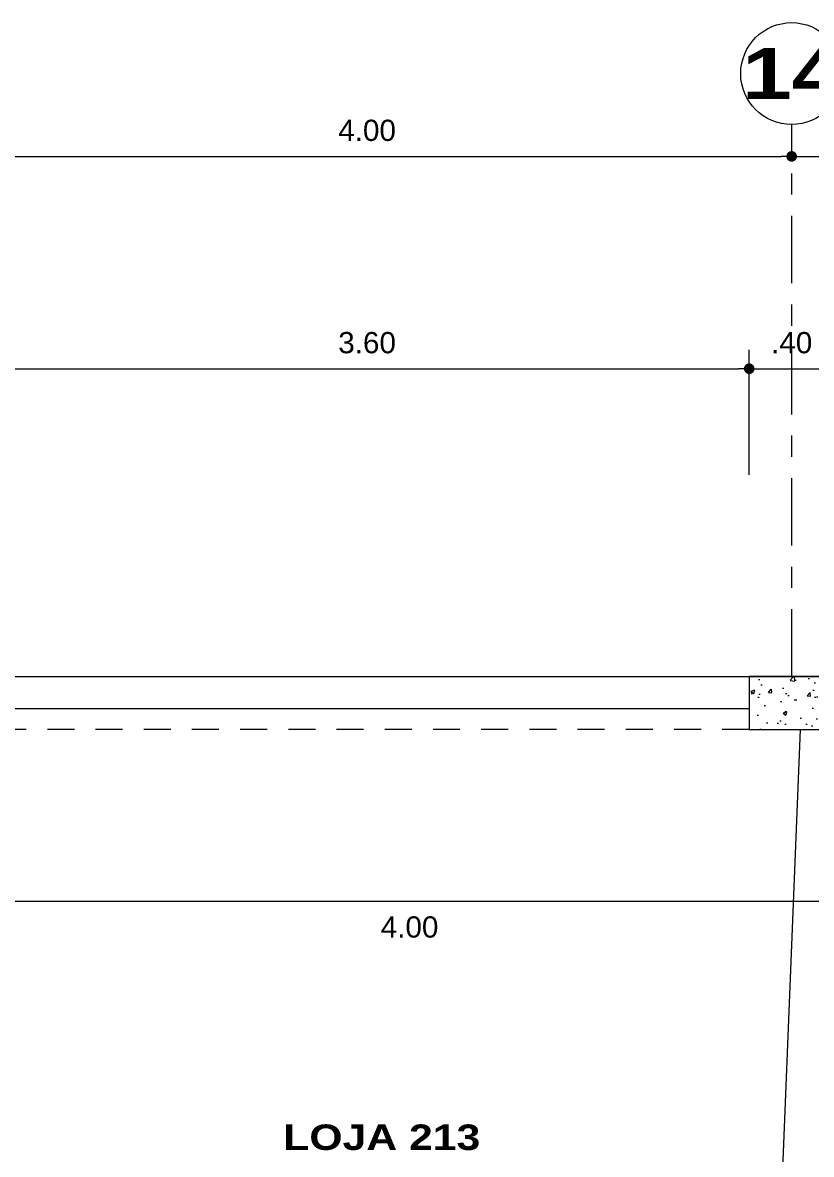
# Model space of a CAD drawing. Header units: millimetres. Extents: x 2178 to 2304, y 1220 to 1359.
# Drawn here: x 2209.6 to 2213.31, y 1295.42 to 1300.75 of the extents above; entities that cross this region are included whole.
import ezdxf
from ezdxf.enums import TextEntityAlignment as Align

# ---------------------------------------------------------------- set-up
doc = ezdxf.new("R2010")
doc.units = ezdxf.units.MM
doc.linetypes.add('CENTER', pattern=[50.800000000000004, 31.75, -6.35, 6.35, -6.35])
doc.linetypes.add('HIDDEN', pattern=[9.524999999999999, 6.35, -3.175])
doc.layers.get('0').update_dxf_attribs({"lineweight": 0})
for name, color, linetype, lineweight in [('COTAS', 40, 'Continuous', 20), ('Ejes22', 50, 'CENTER', 9), ('PLUMA 7', 10, 'Continuous', 0), ('PROY', 13, 'HIDDEN', 13), ('TEXTO', 5, 'Continuous', 18)]:
    doc.layers.add(name, color=color, linetype=linetype, lineweight=lineweight)
doc.styles.add('ARIAL', font='arial.ttf')
doc.styles.add('ARIAL-N', font='arialbd.ttf')
doc.styles.add('ARIALCH', font='arialbd.ttf', dxfattribs={"width": 1.25})
doc.dimstyles.new('RPM 50', dxfattribs={"dimtxt": 0.1, "dimasz": 0.05, "dimexe": 0.08849999999999973, "dimexo": 0.1535, "dimgap": 0.07099999999999997, "dimtad": 2, "dimtih": 1, "dimtoh": 1, "dimzin": 4, "dimdsep": 46, "dimtxsty": 'ARIAL', "dimblk": 'DOT', "dimcen": 0.4, "dimdle": 0.25, "dimclrd": 8, "dimclre": 8, "dimclrt": 9, "dimadec": 0, "dimazin": 0, "dimtfac": 1, "dimtix": 1, "dimtmove": 0, "dimatfit": 3, "dimldrblk": 'DOT', "dimfxl": 0.5, "dimfxlon": 1, "dimlwd": 0, "dimlwe": 0, "dimarcsym": 0})

# ---------------------------------------------------------------- blocks, each defined once
blk = doc.blocks.new('_DOT')
at = {"color": 0, "linetype": 'ByBlock'}
blk.add_line((-0.5, 0), (-1, 0), dxfattribs=at)
at = {"color": 0, "linetype": 'ByBlock', "const_width": 0.5}
blk.add_lwpolyline([(-0.25, 0, 1), (0.25, 0, 1)], format="xyb", close=True, dxfattribs=at)
blk = doc.blocks.new('*D1201')
at = {"color": 8, "lineweight": 0, "transparency": 16777216}
for p, q in [((2209.219248934216, 1300.121513211598), (2209.219248934216, 1300.210013211598)), ((2213.218216094101, 1300.121513211598), (2213.218216094101, 1300.210013211598)), ((2209.269248934216, 1300.121513211598), (2213.168216094101, 1300.121513211598))]:
    blk.add_line(p, q, dxfattribs=at)
at = {"layer": 'Defpoints', "color": 0, "transparency": 16777216}
for p in [(2209.219248934216, 1300.121513211598), (2213.218216094101, 1300.121513211598), (2213.218216094101, 1300.121513211598)]:
    blk.add_point(p, dxfattribs=at)
at = {"color": 8, "lineweight": 0, "transparency": 16777216, "xscale": 0.05, "yscale": 0.05, "zscale": 0.05, "rotation": 180}
blk.add_blockref('_DOT', (2209.219248934216, 1300.121513211598), dxfattribs=at)
at = {"color": 8, "lineweight": 0, "transparency": 16777216, "xscale": 0.05, "yscale": 0.05, "zscale": 0.05}
blk.add_blockref('_DOT', (2213.218216094101, 1300.121513211598), dxfattribs=at)
at = {"color": 9, "transparency": 16777216, "insert": (2211.218732514159, 1300.243570510371), "char_height": 0.1, "attachment_point": 5, "style": 'ARIAL'}
blk.add_mtext('4.00', dxfattribs=at)
blk = doc.blocks.new('*D1202')
at = {"color": 8, "lineweight": 0, "transparency": 16777216}
for p, q in [((2213.218216094101, 1300.121513211599), (2213.218216094101, 1300.210013211599)), ((2218.369248934216, 1300.03270551929), (2218.369248934216, 1300.210013211599)), ((2213.268216094101, 1300.121513211599), (2218.319248934215, 1300.121513211599))]:
    blk.add_line(p, q, dxfattribs=at)
at = {"layer": 'Defpoints', "color": 0, "transparency": 16777216}
for p in [(2213.218216094101, 1300.121513211598), (2218.369248934216, 1300.121513211599), (2218.369248934216, 1299.87920551929)]:
    blk.add_point(p, dxfattribs=at)
at = {"color": 8, "lineweight": 0, "transparency": 16777216, "xscale": 0.05, "yscale": 0.05, "zscale": 0.05, "rotation": 180}
blk.add_blockref('_DOT', (2213.218216094101, 1300.121513211599), dxfattribs=at)
at = {"color": 8, "lineweight": 0, "transparency": 16777216, "xscale": 0.05, "yscale": 0.05, "zscale": 0.05}
blk.add_blockref('_DOT', (2218.369248934216, 1300.121513211599), dxfattribs=at)
at = {"color": 9, "transparency": 16777216, "insert": (2215.793732514158, 1300.243570510371), "char_height": 0.1, "attachment_point": 5, "style": 'ARIAL'}
blk.add_mtext('5.15', dxfattribs=at)
blk = doc.blocks.new('*D1158')
at = {"color": 8, "lineweight": 0, "transparency": 16777216}
for p, q in [((2209.419248934216, 1298.621513211598), (2209.419248934216, 1299.210013211598)), ((2213.018216094101, 1298.621513211598), (2213.018216094101, 1299.210013211598)), ((2209.469248934216, 1299.121513211598), (2212.968216094101, 1299.121513211598))]:
    blk.add_line(p, q, dxfattribs=at)
at = {"layer": 'Defpoints', "color": 0, "transparency": 16777216}
for p in [(2213.018216094101, 1299.121513211598), (2213.018216094101, 1297.671513211598), (2209.419248934216, 1297.521513211598)]:
    blk.add_point(p, dxfattribs=at)
at = {"color": 8, "lineweight": 0, "transparency": 16777216, "xscale": 0.05, "yscale": 0.05, "zscale": 0.05, "rotation": 180}
blk.add_blockref('_DOT', (2209.419248934216, 1299.121513211598), dxfattribs=at)
at = {"color": 8, "lineweight": 0, "transparency": 16777216, "xscale": 0.05, "yscale": 0.05, "zscale": 0.05}
blk.add_blockref('_DOT', (2213.018216094101, 1299.121513211598), dxfattribs=at)
at = {"color": 9, "transparency": 16777216, "insert": (2211.218732514159, 1299.243604616782), "char_height": 0.1, "attachment_point": 5, "style": 'ARIAL'}
blk.add_mtext('3.60', dxfattribs=at)
blk = doc.blocks.new('*D1159')
at = {"color": 8, "lineweight": 0, "transparency": 16777216}
for p, q in [((2213.018216094101, 1298.621513211598), (2213.018216094101, 1299.210013211598)), ((2213.418216094101, 1298.621513211598), (2213.418216094101, 1299.210013211598)), ((2213.068216094101, 1299.121513211598), (2213.368216094101, 1299.121513211598))]:
    blk.add_line(p, q, dxfattribs=at)
at = {"layer": 'Defpoints', "color": 0, "transparency": 16777216}
for p in [(2213.418216094101, 1299.121513211598), (2213.018216094101, 1297.671513211598), (2213.418216094101, 1297.671513211598)]:
    blk.add_point(p, dxfattribs=at)
at = {"color": 8, "lineweight": 0, "transparency": 16777216, "xscale": 0.05, "yscale": 0.05, "zscale": 0.05, "rotation": 180}
blk.add_blockref('_DOT', (2213.018216094101, 1299.121513211598), dxfattribs=at)
at = {"color": 8, "lineweight": 0, "transparency": 16777216, "xscale": 0.05, "yscale": 0.05, "zscale": 0.05}
blk.add_blockref('_DOT', (2213.418216094101, 1299.121513211598), dxfattribs=at)
at = {"color": 9, "transparency": 16777216, "insert": (2213.218216094101, 1299.24357051037), "char_height": 0.1, "attachment_point": 5, "style": 'ARIAL'}
blk.add_mtext('.40', dxfattribs=at)
blk = doc.blocks.new('*D1265')
at = {"color": 8, "lineweight": 0, "transparency": 16777216}
for p, q in [((2213.418216094101, 1297.11353020658), (2213.418216094101, 1296.52503020658)), ((2209.419248934216, 1296.61353020658), (2209.419248934216, 1296.702030206581)), ((2209.469248934216, 1296.61353020658), (2213.368216094101, 1296.61353020658))]:
    blk.add_line(p, q, dxfattribs=at)
at = {"layer": 'Defpoints', "color": 0, "transparency": 16777216}
for p in [(2213.418216094101, 1297.671513211598), (2209.419248934216, 1296.61353020658), (2213.418216094101, 1296.61353020658)]:
    blk.add_point(p, dxfattribs=at)
at = {"color": 8, "lineweight": 0, "transparency": 16777216, "xscale": 0.05, "yscale": 0.05, "zscale": 0.05, "rotation": 180}
blk.add_blockref('_DOT', (2209.419248934216, 1296.61353020658), dxfattribs=at)
at = {"color": 8, "lineweight": 0, "transparency": 16777216, "xscale": 0.05, "yscale": 0.05, "zscale": 0.05}
blk.add_blockref('_DOT', (2213.418216094101, 1296.61353020658), dxfattribs=at)
at = {"color": 9, "transparency": 16777216, "insert": (2211.418732514158, 1296.491472907808), "char_height": 0.1, "attachment_point": 5, "style": 'ARIAL'}
blk.add_mtext('4.00', dxfattribs=at)
blk = doc.blocks.new('*D1305')
at = {"color": 8, "lineweight": 0, "transparency": 16777216}
for p, q in [((2214.999198699295, 1297.671513211598), (2215.087698699295, 1297.671513211598)), ((2214.999198699295, 1297.621513211599), (2214.999198699295, 1297.471513211598)), ((2214.499198699295, 1297.421513211598), (2215.087698699295, 1297.421513211598))]:
    blk.add_line(p, q, dxfattribs=at)
at = {"layer": 'Defpoints', "color": 0, "transparency": 16777216}
for p in [(2214.999198699292, 1297.671513211598), (2213.018216094102, 1297.421513211598), (2214.999198699295, 1297.421513211598)]:
    blk.add_point(p, dxfattribs=at)
at = {"color": 8, "lineweight": 0, "transparency": 16777216, "xscale": 0.05, "yscale": 0.05, "zscale": 0.05}
for p, rotation in [((2214.999198699295, 1297.671513211598), 90), ((2214.999198699295, 1297.421513211598), 270)]:
    blk.add_blockref('_DOT', p, dxfattribs=dict(at, rotation=rotation))
at = {"color": 9, "transparency": 16777216, "insert": (2215.158159135858, 1297.546513211598), "char_height": 0.1, "attachment_point": 5, "style": 'ARIAL'}
blk.add_mtext('.25', dxfattribs=at)
blk = doc.blocks.new('*D1306')
at = {"color": 8, "lineweight": 0, "transparency": 16777216}
for p, q in [((2214.499198699295, 1297.421513211598), (2215.087698699295, 1297.421513211598)), ((2214.999198699295, 1297.371513211599), (2214.999198699295, 1294.271513211598)), ((2214.499198699295, 1294.221513211598), (2215.087698699295, 1294.221513211598))]:
    blk.add_line(p, q, dxfattribs=at)
at = {"layer": 'Defpoints', "color": 0, "transparency": 16777216}
for p in [(2213.018216094102, 1297.421513211598), (2212.869248934217, 1294.221513211598), (2214.999198699295, 1294.221513211598)]:
    blk.add_point(p, dxfattribs=at)
at = {"color": 8, "lineweight": 0, "transparency": 16777216, "xscale": 0.05, "yscale": 0.05, "zscale": 0.05}
for p, rotation in [((2214.999198699295, 1297.421513211598), 90), ((2214.999198699295, 1294.221513211598), 270)]:
    blk.add_blockref('_DOT', p, dxfattribs=dict(at, rotation=rotation))
at = {"color": 9, "transparency": 16777216, "insert": (2215.19987127774, 1295.821513211598), "char_height": 0.1, "attachment_point": 5, "style": 'ARIAL'}
blk.add_mtext('3.20', dxfattribs=at)

msp = doc.modelspace()

# ---------------------------------------------------------------- hatches: boundary and pattern name
h = msp.add_hatch()
h.set_pattern_fill('AR-CONC', color=256, scale=0.001)
h.set_pattern_definition([(49.99999999999999, (1020.136031399712, -473.2546719146419), (0.182184668996004, -0.01593908553890309), [0.01905, -0.20955]), (355, (1020.136031399712, -473.2546719146419), (-0.03524342142496934, 0.1910568452390352), [0.01524, -0.16764058417]), (100.4514447, (1020.151213406712, -473.256000168142), (0.1469412470903533, 0.1751177519121951), [0.01619000879999999, -0.1780902445999999]), (46.18420000000001, (1020.136031399712, -473.2038719146419), (0.2710790408921299, -0.04204232793272715), [0.028575, -0.314325]), (96.63555760999992, (1020.158621299712, -473.207375414642), (0.237404134051503, 0.2474261245977215), [0.02428502314, -0.26713560816]), (351.1841511700001, (1020.136031399712, -473.2038719146419), (0.237404134064977, 0.2474261245855326), [0.02285996707, -0.25145973192]), (21, (1020.161431399712, -473.2165719146419), (0.1516143912691325, -0.1022651981870876), [0.01905, -0.20955]), (326.0000000000001, (1020.161431399712, -473.2165719146419), (0.06180202834764707, 0.1841879661223193), [0.01524, -0.16764]), (71.45144499999999, (1020.174065932312, -473.2250940145418), (0.2134164192787162, 0.08192276888590524), [0.0161900088, -0.1780899376]), (37.50000000000001, (1020.136031399712, -473.2546719146419), (0.003088603250591816, 0.0845550388731531), [0, -0.165608, 0, -0.17018, 0, -0.168275]), (7.499999999999999, (1020.136031399712, -473.2546719146419), (0.06681966251030574, 0.1001805748181195), [0, -0.09702799999999999, 0, -0.161798, 0, -0.06413500000000001]), (327.5, (1020.079389399712, -473.2546719146419), (0.1355905951668714, -0.005728743992673458), [0, -0.0635, 0, -0.19812, 0, -0.26289]), (317.5, (1020.053989399712, -473.2546719146419), (0.148129181386018, 0.02542649103333302), [0, -0.08255, 0, -0.131572, 0, -0.18669])])
h.paths.add_polyline_path([(2213.40815074546, 1297.421513211598), (2213.418216094101, 1297.671513211598), (2213.018216094101, 1297.671513211598), (2213.018216094101, 1297.421513211598)])

# ---------------------------------------------------------------- linework, layer by layer
at = {"layer": 'COTAS'}
msp.add_circle((2213.218216094101, 1300.511513211598), 0.24, dxfattribs=at)
at = {"layer": 'Ejes22', "linetype": 'CENTER', "lineweight": 9, "ltscale": 0.01}
msp.add_lwpolyline([(2213.218216094101, 1297.671513211598), (2213.218216094101, 1300.271513211598)], dxfattribs=at)
at = {"layer": 'PLUMA 7'}
for points in [[(2194.619248934216, 1297.671513211598), (2213.418216094101, 1297.671513211598)], [(2213.418216094101, 1297.671513211598), (2213.018216094101, 1297.671513211598), (2213.018216094101, 1297.421513211598), (2213.40815074546, 1297.421513211598)], [(2209.419248934216, 1297.521513211598), (2213.018216094101, 1297.521513211598)], [(2213.258029221196, 1297.421513211598), (2213.129192758593, 1294.221513211598)]]:
    msp.add_lwpolyline(points, dxfattribs=at)
at = {"layer": 'PROY', "ltscale": 0.02, "flags": 128}
msp.add_lwpolyline([(2213.018216094101, 1297.421513211598), (2208.069248934216, 1297.421513211598)], dxfattribs=at)

# ---------------------------------------------------------------- texts
at = {"layer": 'COTAS', "style": 'ARIALCH', "width": 1.25}
msp.add_attdef('14', text='LETRAONUMERO', height=0.24, dxfattribs=at).set_placement((2213.218216094101, 1300.511513211598), align=Align.MIDDLE_CENTER)
at = {"layer": 'TEXTO', "style": 'ARIAL-N', "width": 1.2}
msp.add_text('LOJA 213', height=0.12, dxfattribs=at).set_placement((2211.287897762752, 1295.441898435333), align=Align.CENTER)

# ---------------------------------------------------------------- dimensions: what is measured, and where the dimension line sits
for base, p1, p2, picture, middle in [((2213.218216094101, 1300.121513211598), (2209.219248934216, 1300.121513211598), (2213.218216094101, 1300.121513211598), '*D1201', (2211.218732514159, 1300.243570510371)), ((2218.369248934216, 1300.121513211599), (2213.218216094101, 1300.121513211598), (2218.369248934216, 1299.87920551929), '*D1202', (2215.793732514158, 1300.243570510371)), ((2213.018216094101, 1299.121513211598), (2209.419248934216, 1297.521513211598), (2213.018216094101, 1297.671513211598), '*D1158', (2211.218732514159, 1299.243604616782)), ((2213.418216094101, 1299.121513211598), (2213.018216094101, 1297.671513211598), (2213.418216094101, 1297.671513211598), '*D1159', (2213.218216094101, 1299.24357051037)), ((2213.418216094101, 1296.61353020658), (2209.419248934216, 1296.61353020658), (2213.418216094101, 1297.671513211598), '*D1265', (2211.418732514158, 1296.491472907808))]:
    dim = msp.add_linear_dim(base=base, p1=p1, p2=p2, dimstyle='RPM 50', override={"dimtmove": 1})
    dim.commit()
    dim.dimension.update_dxf_attribs({"geometry": picture, "text_midpoint": middle})
dim = msp.add_linear_dim(base=(2214.999198699295, 1297.421513211598), p1=(2214.999198699291, 1297.671513211598), p2=(2213.018216094101, 1297.421513211598), angle=90, dimstyle='RPM 50')
dim.commit()
dim.dimension.update_dxf_attribs({"geometry": '*D1305', "text_midpoint": (2215.158159135858, 1297.546513211598)})
dim = msp.add_linear_dim(base=(2214.999198699295, 1294.221513211598), p1=(2213.018216094101, 1297.421513211598), p2=(2212.869248934216, 1294.221513211598), angle=90, dimstyle='RPM 50', override={"dimtmove": 1})
dim.commit()
dim.dimension.update_dxf_attribs({"geometry": '*D1306', "text_midpoint": (2215.19987127774, 1295.821513211598)})

doc.saveas('drawing.dxf')
